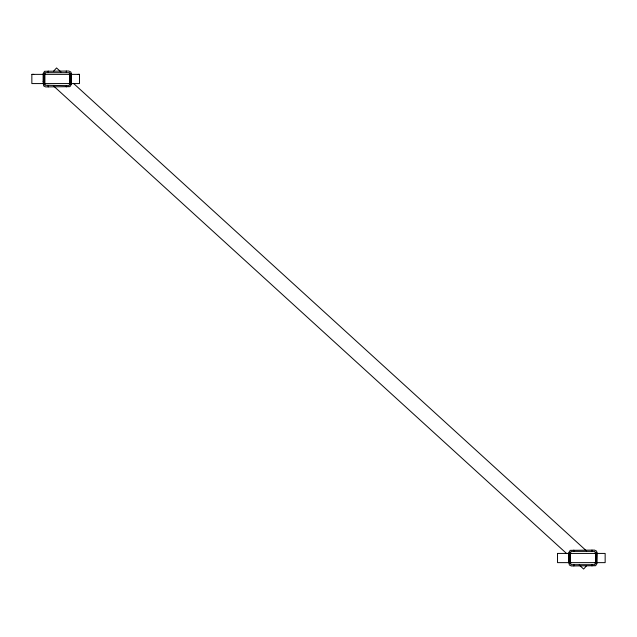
<?xml version="1.0" encoding="UTF-8"?>
<svg xmlns="http://www.w3.org/2000/svg" width="637" height="637" viewBox="0 0 637 637"><rect width="100%" height="100%" fill="white"/><g stroke="black" fill="none" stroke-linecap="round" stroke-linejoin="round"><path stroke-width="0.96" d="M43.388 84.052L43.714 73.892M44.654 84.052L44.654 73.892M48.205 86.911L48.205 85.637M48.205 72.299L48.205 71.033M66.296 86.911L66.304 85.637L44.773 85.254L44.773 72.682L69.736 72.682L70.11 84.371L68.852 85.637L66.304 85.637M66.304 72.299L66.304 71.033M69.847 84.052L69.847 73.892M71.113 84.052L71.113 73.892M79.474 74.37L79.474 83.574L31.85 83.574L31.85 74.37L79.474 74.37L78.208 74.37M569.056 563.108L569.056 552.948M570.322 563.108L570.322 552.948M573.873 565.967L573.873 564.701M573.873 551.363L573.873 550.089M591.972 565.967L591.972 564.701M591.972 551.363L591.972 550.089M595.523 563.108L595.523 552.948M596.789 552.948L596.463 563.108M53.643 71.145L56.55 67.952L60.961 71.973M586.526 565.855L583.627 569.048L579.216 565.027M44.033 73.892L45.299 73.892M69.202 73.892L70.468 73.892M32.009 74.37L32.606 74.37M33.124 74.37L33.753 74.37M44.033 84.052L45.299 84.052M69.202 84.052L70.468 84.052M569.709 552.948L570.975 552.948M594.87 552.948L596.136 552.948M569.709 563.108L570.975 563.108M594.87 563.108L596.136 563.108M73.454 83.367L586.605 551.013M53.572 85.987L566.715 553.633M43.125 81.608L43.674 85.947L45.657 86.911L69.943 86.656L71.376 84.371L71.384 73.574L70.826 71.989L68.852 71.033L44.558 71.28L43.125 73.574L43.125 81.608M557.526 553.426L557.526 562.638L605.15 562.638L605.15 553.426L557.526 553.426M568.793 560.671L569.351 565.011L571.325 565.967L595.619 565.72L597.052 563.427L597.052 552.629L596.503 551.053L594.52 550.089L570.226 550.344L568.793 552.629L568.793 560.671M570.059 560.687L570.059 563.427L571.325 564.701L594.52 564.701L595.786 563.427L595.786 552.629L594.52 551.363L571.325 551.363L570.059 552.629L570.059 560.687"/></g></svg>
